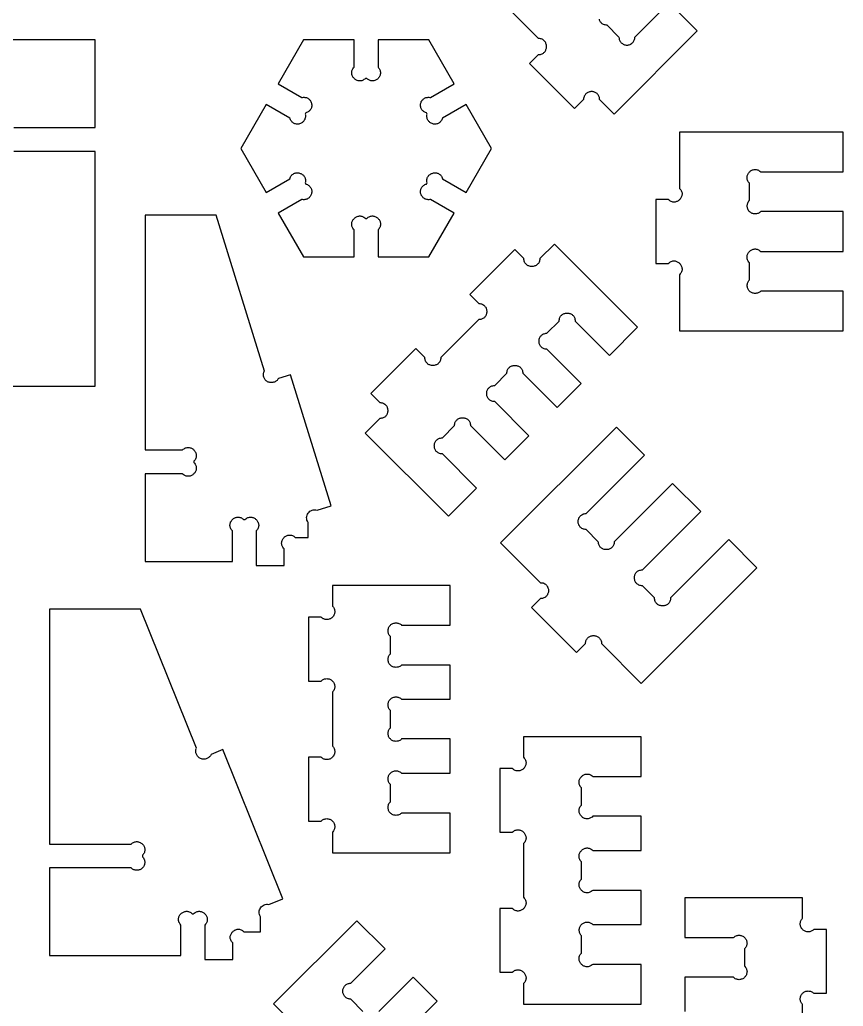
# Model space of a CAD drawing. Extents: x 105 to 1294, y 104 to 1295.
# Drawn here: x 1184.9 to 1288.3, y 524.9 to 648.8 of the extents above; entities that cross this region are included whole.
import ezdxf

# ---------------------------------------------------------------- set-up
doc = ezdxf.new("R2010")
doc.units = 0
doc.layers.add('LAYER_1', color=62, linetype='CONTINUOUS')

msp = doc.modelspace()

# ---------------------------------------------------------------- linework, layer by layer
at = {"layer": 'LAYER_1'}
for points in [[(1257.6, 648.84), (1257.63, 648.75), (1257.66, 648.66), (1257.71, 648.58), (1257.76, 648.5), (1257.82, 648.43), (1257.88, 648.36), (1257.96, 648.3), (1258.04, 648.25), (1258.13, 648.2), (1258.23, 648.17), (1258.33, 648.14), (1258.44, 648.12), (1258.57, 648.12), (1260.1, 646.58), (1260.11, 646.48), (1260.12, 646.38), (1260.14, 646.28), (1260.18, 646.19), (1260.22, 646.1), (1260.27, 646.02), (1260.33, 645.94), (1260.39, 645.87), (1260.46, 645.81), (1260.54, 645.75), (1260.62, 645.7), (1260.71, 645.66), (1260.8, 645.62), (1260.9, 645.6), (1261, 645.58), (1261.1, 645.58), (1261.2, 645.58), (1261.3, 645.6), (1261.4, 645.62), (1261.49, 645.66), (1261.57, 645.7), (1261.66, 645.75), (1261.73, 645.81), (1261.81, 645.87), (1261.87, 645.94), (1261.93, 646.02), (1261.98, 646.1), (1262.02, 646.19), (1262.05, 646.28), (1262.08, 646.38), (1262.09, 646.48), (1262.1, 646.58), (1266.4, 650.88), (1269.94, 647.35), (1259.49, 636.9), (1257.66, 638.73), (1257.66, 638.85), (1257.64, 638.97), (1257.62, 639.07), (1257.58, 639.17), (1257.53, 639.26), (1257.48, 639.34), (1257.42, 639.42), (1257.35, 639.48), (1257.28, 639.54), (1257.2, 639.59), (1257.12, 639.63), (1257.03, 639.67), (1256.94, 639.7), (1256.85, 639.72), (1256.76, 639.73), (1256.67, 639.73), (1256.57, 639.73), (1256.48, 639.72), (1256.39, 639.7), (1256.3, 639.67), (1256.21, 639.63), (1256.13, 639.59), (1256.05, 639.54), (1255.98, 639.48), (1255.91, 639.42), (1255.85, 639.34), (1255.8, 639.26), (1255.75, 639.17), (1255.72, 639.07), (1255.69, 638.97), (1255.67, 638.85), (1255.67, 638.73), (1254.54, 637.61), (1248.89, 643.27), (1250.01, 644.39), (1250.13, 644.39), (1250.24, 644.41), (1250.35, 644.44), (1250.45, 644.47), (1250.54, 644.52), (1250.62, 644.57), (1250.69, 644.63), (1250.76, 644.7), (1250.82, 644.77), (1250.87, 644.85), (1250.91, 644.94), (1250.94, 645.02), (1250.97, 645.11), (1250.99, 645.2), (1251, 645.29), (1251.01, 645.39), (1251, 645.48), (1250.99, 645.58), (1250.97, 645.67), (1250.94, 645.76), (1250.91, 645.84), (1250.87, 645.92), (1250.82, 646), (1250.76, 646.08), (1250.69, 646.14), (1250.62, 646.2), (1250.54, 646.26), (1250.45, 646.3), (1250.35, 646.34), (1250.24, 646.37), (1250.13, 646.38), (1250.01, 646.39), (1245.23, 651.16)], [(1184.12, 635.22), (1194.35, 635.22), (1194.35, 646.22), (1177.86, 646.22)], [(1182.92, 602.73), (1194.35, 602.73), (1194.35, 632.22), (1184.12, 632.22)], [(1283.16, 518.33), (1283.16, 525.08), (1283.09, 525.16), (1283.03, 525.24), (1282.98, 525.32), (1282.94, 525.41), (1282.91, 525.5), (1282.88, 525.6), (1282.87, 525.69), (1282.86, 525.79), (1282.87, 525.89), (1282.88, 525.98), (1282.91, 526.07), (1282.94, 526.17), (1282.98, 526.25), (1283.03, 526.34), (1283.09, 526.42), (1283.16, 526.5), (1283.23, 526.57), (1283.31, 526.62), (1283.4, 526.67), (1283.49, 526.72), (1283.58, 526.75), (1283.67, 526.77), (1283.77, 526.78), (1283.86, 526.79), (1283.96, 526.78), (1284.05, 526.77), (1284.15, 526.75), (1284.24, 526.72), (1284.33, 526.67), (1284.41, 526.62), (1284.49, 526.57), (1284.57, 526.5), (1286.16, 526.5), (1286.16, 534.5), (1284.57, 534.5), (1284.49, 534.43), (1284.41, 534.37), (1284.33, 534.32), (1284.24, 534.28), (1284.15, 534.25), (1284.05, 534.22), (1283.96, 534.21), (1283.86, 534.2), (1283.77, 534.21), (1283.67, 534.22), (1283.58, 534.25), (1283.49, 534.28), (1283.4, 534.32), (1283.31, 534.37), (1283.23, 534.43), (1283.16, 534.5), (1283.09, 534.57), (1283.03, 534.65), (1282.98, 534.74), (1282.94, 534.83), (1282.91, 534.92), (1282.88, 535.01), (1282.87, 535.11), (1282.86, 535.2), (1282.87, 535.3), (1282.88, 535.4), (1282.91, 535.49), (1282.94, 535.58), (1282.98, 535.67), (1283.03, 535.75), (1283.09, 535.84), (1283.16, 535.91), (1283.16, 538.5), (1268.38, 538.5), (1268.38, 533.5), (1274.47, 533.5), (1274.55, 533.56), (1274.63, 533.62), (1274.71, 533.67), (1274.8, 533.72), (1274.89, 533.75), (1274.99, 533.77), (1275.08, 533.78), (1275.18, 533.79), (1275.27, 533.78), (1275.37, 533.77), (1275.46, 533.75), (1275.55, 533.72), (1275.64, 533.67), (1275.73, 533.62), (1275.81, 533.56), (1275.88, 533.5), (1275.95, 533.42), (1276.01, 533.34), (1276.06, 533.25), (1276.1, 533.16), (1276.13, 533.07), (1276.16, 532.98), (1276.17, 532.88), (1276.18, 532.79), (1276.17, 532.69), (1276.16, 532.6), (1276.13, 532.5), (1276.1, 532.41), (1276.06, 532.32), (1276.01, 532.24), (1275.95, 532.16), (1275.88, 532.08), (1275.88, 529.91), (1275.95, 529.84), (1276.01, 529.75), (1276.06, 529.67), (1276.1, 529.58), (1276.13, 529.49), (1276.16, 529.39), (1276.17, 529.3), (1276.18, 529.2), (1276.17, 529.11), (1276.16, 529.01), (1276.13, 528.92), (1276.1, 528.83), (1276.06, 528.74), (1276.01, 528.65), (1275.95, 528.57), (1275.88, 528.5), (1275.81, 528.43), (1275.73, 528.37), (1275.64, 528.32), (1275.55, 528.28), (1275.46, 528.25), (1275.37, 528.22), (1275.27, 528.21), (1275.18, 528.2), (1275.08, 528.21), (1274.99, 528.22), (1274.89, 528.25), (1274.8, 528.28), (1274.71, 528.32), (1274.63, 528.37), (1274.55, 528.43), (1274.47, 528.5), (1268.38, 528.5), (1268.38, 524.2)], [(1227.96, 524.22), (1226.42, 525.76), (1226.32, 525.76), (1226.22, 525.78), (1226.13, 525.8), (1226.03, 525.84), (1225.95, 525.88), (1225.87, 525.93), (1225.79, 525.99), (1225.72, 526.05), (1225.65, 526.12), (1225.6, 526.2), (1225.55, 526.28), (1225.5, 526.37), (1225.47, 526.46), (1225.45, 526.56), (1225.43, 526.65), (1225.43, 526.76), (1225.43, 526.86), (1225.45, 526.96), (1225.47, 527.05), (1225.5, 527.15), (1225.55, 527.23), (1225.6, 527.32), (1225.65, 527.39), (1225.72, 527.46), (1225.79, 527.53), (1225.87, 527.59), (1225.95, 527.64), (1226.03, 527.68), (1226.13, 527.71), (1226.22, 527.74), (1226.32, 527.75), (1226.42, 527.76), (1230.73, 532.06), (1227.2, 535.59), (1216.75, 525.15), (1218.57, 523.32)], [(1232.99, 521.19), (1237.29, 525.49), (1234.27, 528.52), (1229.96, 524.22)]]:
    msp.add_lwpolyline(points, dxfattribs=at)
for points in [[(1220.28, 638.99), (1220.38, 639.01), (1220.48, 639.02), (1220.57, 639.02), (1220.67, 639.01), (1220.77, 639), (1220.86, 638.97), (1220.95, 638.93), (1221.03, 638.89), (1221.12, 638.84), (1221.19, 638.78), (1221.26, 638.71), (1221.33, 638.64), (1221.38, 638.56), (1221.43, 638.47), (1221.47, 638.38), (1221.5, 638.28), (1221.52, 638.18), (1221.53, 638.08), (1221.54, 637.98), (1221.53, 637.89), (1221.51, 637.79), (1221.48, 637.7), (1221.44, 637.61), (1221.4, 637.52), (1221.35, 637.44), (1221.29, 637.37), (1221.22, 637.3), (1221.15, 637.23), (1221.07, 637.18), (1220.98, 637.13), (1220.89, 637.09), (1220.79, 637.06), (1220.71, 636.91), (1220.73, 636.81), (1220.74, 636.71), (1220.74, 636.61), (1220.73, 636.51), (1220.71, 636.42), (1220.68, 636.32), (1220.65, 636.23), (1220.6, 636.15), (1220.55, 636.07), (1220.49, 635.99), (1220.43, 635.92), (1220.35, 635.86), (1220.27, 635.8), (1220.19, 635.76), (1220.1, 635.72), (1220, 635.68), (1219.9, 635.66), (1219.8, 635.65), (1219.7, 635.65), (1219.6, 635.66), (1219.51, 635.68), (1219.42, 635.7), (1219.33, 635.74), (1219.24, 635.78), (1219.16, 635.84), (1219.09, 635.9), (1219.02, 635.96), (1218.95, 636.04), (1218.9, 636.12), (1218.85, 636.2), (1218.81, 636.29), (1218.78, 636.39), (1215.81, 638.1), (1212.62, 632.59), (1215.81, 627.07), (1218.78, 628.79), (1218.81, 628.9), (1218.86, 629.01), (1218.91, 629.1), (1218.97, 629.19), (1219.04, 629.26), (1219.11, 629.33), (1219.19, 629.38), (1219.27, 629.43), (1219.36, 629.47), (1219.44, 629.5), (1219.53, 629.52), (1219.63, 629.53), (1219.72, 629.53), (1219.81, 629.53), (1219.91, 629.51), (1220, 629.49), (1220.09, 629.46), (1220.17, 629.43), (1220.26, 629.39), (1220.34, 629.34), (1220.41, 629.28), (1220.48, 629.22), (1220.54, 629.15), (1220.6, 629.07), (1220.65, 628.99), (1220.69, 628.9), (1220.72, 628.81), (1220.74, 628.71), (1220.75, 628.61), (1220.75, 628.5), (1220.73, 628.39), (1220.71, 628.27), (1220.79, 628.12), (1220.89, 628.09), (1220.98, 628.05), (1221.07, 628), (1221.15, 627.94), (1221.22, 627.88), (1221.29, 627.81), (1221.35, 627.73), (1221.4, 627.65), (1221.44, 627.57), (1221.48, 627.48), (1221.51, 627.39), (1221.53, 627.29), (1221.54, 627.19), (1221.53, 627.09), (1221.52, 626.99), (1221.5, 626.89), (1221.47, 626.8), (1221.43, 626.71), (1221.38, 626.62), (1221.33, 626.54), (1221.26, 626.47), (1221.19, 626.4), (1221.12, 626.34), (1221.03, 626.29), (1220.95, 626.24), (1220.86, 626.21), (1220.77, 626.18), (1220.67, 626.16), (1220.57, 626.15), (1220.48, 626.15), (1220.38, 626.17), (1220.28, 626.19), (1217.31, 624.48), (1220.5, 618.96), (1226.86, 618.96), (1226.86, 622.38), (1226.78, 622.47), (1226.71, 622.57), (1226.66, 622.66), (1226.61, 622.75), (1226.58, 622.85), (1226.56, 622.95), (1226.55, 623.04), (1226.55, 623.14), (1226.56, 623.23), (1226.58, 623.32), (1226.61, 623.41), (1226.65, 623.5), (1226.69, 623.58), (1226.74, 623.66), (1226.8, 623.73), (1226.86, 623.8), (1226.93, 623.86), (1227.01, 623.92), (1227.08, 623.97), (1227.17, 624.01), (1227.25, 624.05), (1227.34, 624.08), (1227.43, 624.1), (1227.52, 624.11), (1227.62, 624.11), (1227.71, 624.1), (1227.81, 624.08), (1227.91, 624.05), (1228, 624), (1228.09, 623.95), (1228.19, 623.88), (1228.27, 623.8), (1228.45, 623.8), (1228.53, 623.88), (1228.63, 623.95), (1228.72, 624), (1228.82, 624.05), (1228.91, 624.08), (1229.01, 624.1), (1229.1, 624.11), (1229.2, 624.11), (1229.29, 624.1), (1229.38, 624.08), (1229.47, 624.05), (1229.56, 624.01), (1229.64, 623.97), (1229.72, 623.92), (1229.79, 623.86), (1229.86, 623.8), (1229.92, 623.73), (1229.98, 623.66), (1230.03, 623.58), (1230.08, 623.5), (1230.11, 623.41), (1230.14, 623.32), (1230.16, 623.23), (1230.17, 623.14), (1230.17, 623.04), (1230.16, 622.95), (1230.14, 622.85), (1230.11, 622.75), (1230.07, 622.66), (1230.01, 622.57), (1229.94, 622.47), (1229.86, 622.38), (1229.86, 618.96), (1236.23, 618.96), (1239.41, 624.48), (1236.45, 626.19), (1236.35, 626.17), (1236.25, 626.15), (1236.15, 626.15), (1236.05, 626.16), (1235.96, 626.18), (1235.86, 626.21), (1235.77, 626.24), (1235.69, 626.29), (1235.61, 626.34), (1235.53, 626.4), (1235.46, 626.47), (1235.4, 626.54), (1235.34, 626.62), (1235.29, 626.71), (1235.26, 626.8), (1235.22, 626.89), (1235.2, 626.99), (1235.19, 627.09), (1235.19, 627.19), (1235.2, 627.29), (1235.22, 627.39), (1235.24, 627.48), (1235.28, 627.57), (1235.32, 627.65), (1235.37, 627.73), (1235.43, 627.81), (1235.5, 627.88), (1235.57, 627.94), (1235.65, 628), (1235.74, 628.05), (1235.83, 628.09), (1235.93, 628.12), (1236.02, 628.27), (1235.99, 628.39), (1235.98, 628.5), (1235.98, 628.61), (1235.99, 628.71), (1236.01, 628.81), (1236.04, 628.9), (1236.08, 628.99), (1236.13, 629.07), (1236.18, 629.15), (1236.24, 629.22), (1236.31, 629.28), (1236.39, 629.34), (1236.47, 629.39), (1236.55, 629.43), (1236.64, 629.46), (1236.72, 629.49), (1236.82, 629.51), (1236.91, 629.53), (1237, 629.53), (1237.1, 629.53), (1237.19, 629.52), (1237.28, 629.5), (1237.37, 629.47), (1237.45, 629.43), (1237.54, 629.38), (1237.61, 629.33), (1237.69, 629.26), (1237.75, 629.19), (1237.82, 629.1), (1237.87, 629.01), (1237.92, 628.9), (1237.95, 628.79), (1240.92, 627.07), (1244.1, 632.59), (1240.92, 638.1), (1237.95, 636.39), (1237.92, 636.29), (1237.88, 636.2), (1237.83, 636.12), (1237.77, 636.04), (1237.71, 635.96), (1237.64, 635.9), (1237.56, 635.84), (1237.48, 635.78), (1237.4, 635.74), (1237.31, 635.7), (1237.22, 635.68), (1237.12, 635.66), (1237.02, 635.65), (1236.92, 635.65), (1236.83, 635.66), (1236.73, 635.68), (1236.63, 635.72), (1236.54, 635.76), (1236.45, 635.8), (1236.37, 635.86), (1236.3, 635.92), (1236.23, 635.99), (1236.17, 636.07), (1236.12, 636.15), (1236.07, 636.23), (1236.04, 636.32), (1236.01, 636.42), (1235.99, 636.51), (1235.99, 636.61), (1235.99, 636.71), (1236, 636.81), (1236.02, 636.91), (1235.93, 637.06), (1235.83, 637.09), (1235.74, 637.13), (1235.65, 637.18), (1235.57, 637.23), (1235.5, 637.3), (1235.43, 637.37), (1235.37, 637.44), (1235.32, 637.52), (1235.28, 637.61), (1235.24, 637.7), (1235.22, 637.79), (1235.2, 637.89), (1235.19, 637.98), (1235.19, 638.08), (1235.2, 638.18), (1235.22, 638.28), (1235.26, 638.38), (1235.29, 638.47), (1235.34, 638.56), (1235.4, 638.64), (1235.46, 638.71), (1235.53, 638.78), (1235.61, 638.84), (1235.69, 638.89), (1235.77, 638.93), (1235.86, 638.97), (1235.96, 639), (1236.05, 639.01), (1236.15, 639.02), (1236.25, 639.02), (1236.35, 639.01), (1236.45, 638.99), (1239.41, 640.7), (1236.23, 646.22), (1229.86, 646.22), (1229.86, 642.79), (1229.93, 642.72), (1229.99, 642.63), (1230.04, 642.55), (1230.08, 642.46), (1230.11, 642.37), (1230.14, 642.28), (1230.15, 642.18), (1230.16, 642.08), (1230.15, 641.99), (1230.14, 641.89), (1230.11, 641.8), (1230.08, 641.71), (1230.04, 641.62), (1229.99, 641.53), (1229.93, 641.45), (1229.86, 641.38), (1229.78, 641.31), (1229.7, 641.25), (1229.62, 641.2), (1229.53, 641.16), (1229.44, 641.13), (1229.34, 641.1), (1229.25, 641.09), (1229.15, 641.08), (1229.06, 641.09), (1228.96, 641.1), (1228.87, 641.13), (1228.78, 641.16), (1228.69, 641.2), (1228.6, 641.25), (1228.52, 641.31), (1228.45, 641.38), (1228.27, 641.38), (1228.19, 641.3), (1228.09, 641.23), (1228, 641.17), (1227.91, 641.13), (1227.81, 641.1), (1227.71, 641.08), (1227.62, 641.07), (1227.52, 641.07), (1227.43, 641.08), (1227.34, 641.1), (1227.25, 641.13), (1227.17, 641.16), (1227.08, 641.21), (1227.01, 641.26), (1226.93, 641.31), (1226.86, 641.38), (1226.8, 641.45), (1226.74, 641.52), (1226.69, 641.6), (1226.65, 641.68), (1226.61, 641.77), (1226.58, 641.86), (1226.56, 641.95), (1226.55, 642.04), (1226.55, 642.13), (1226.56, 642.23), (1226.58, 642.33), (1226.61, 642.42), (1226.66, 642.52), (1226.71, 642.61), (1226.78, 642.7), (1226.86, 642.79), (1226.86, 646.22), (1220.5, 646.22), (1217.31, 640.7)], [(1266.3, 618.16), (1266.39, 618.24), (1266.48, 618.31), (1266.58, 618.36), (1266.67, 618.4), (1266.77, 618.44), (1266.86, 618.46), (1266.96, 618.47), (1267.05, 618.47), (1267.15, 618.46), (1267.24, 618.44), (1267.33, 618.41), (1267.41, 618.37), (1267.49, 618.33), (1267.57, 618.28), (1267.65, 618.22), (1267.72, 618.16), (1267.78, 618.09), (1267.84, 618.01), (1267.89, 617.93), (1267.93, 617.85), (1267.97, 617.77), (1267.99, 617.68), (1268.01, 617.59), (1268.02, 617.49), (1268.03, 617.4), (1268.02, 617.3), (1268, 617.21), (1267.96, 617.11), (1267.92, 617.02), (1267.87, 616.92), (1267.8, 616.83), (1267.72, 616.74), (1267.72, 609.67), (1288.26, 609.67), (1288.26, 614.67), (1277.9, 614.67), (1277.83, 614.6), (1277.75, 614.54), (1277.66, 614.49), (1277.57, 614.45), (1277.48, 614.42), (1277.39, 614.4), (1277.29, 614.38), (1277.2, 614.38), (1277.1, 614.38), (1277.01, 614.4), (1276.91, 614.42), (1276.82, 614.45), (1276.73, 614.49), (1276.65, 614.54), (1276.57, 614.6), (1276.49, 614.67), (1276.42, 614.75), (1276.36, 614.83), (1276.31, 614.91), (1276.27, 615), (1276.24, 615.09), (1276.22, 615.19), (1276.2, 615.28), (1276.2, 615.38), (1276.2, 615.47), (1276.22, 615.57), (1276.24, 615.66), (1276.27, 615.75), (1276.31, 615.84), (1276.36, 615.93), (1276.42, 616.01), (1276.49, 616.09), (1276.49, 618.24), (1276.41, 618.33), (1276.34, 618.42), (1276.28, 618.52), (1276.24, 618.61), (1276.21, 618.71), (1276.19, 618.8), (1276.18, 618.9), (1276.18, 618.99), (1276.19, 619.09), (1276.21, 619.18), (1276.24, 619.27), (1276.27, 619.35), (1276.32, 619.43), (1276.37, 619.51), (1276.43, 619.59), (1276.49, 619.66), (1276.56, 619.72), (1276.63, 619.78), (1276.71, 619.83), (1276.79, 619.87), (1276.88, 619.91), (1276.97, 619.94), (1277.06, 619.95), (1277.15, 619.97), (1277.25, 619.97), (1277.34, 619.96), (1277.44, 619.94), (1277.53, 619.9), (1277.63, 619.86), (1277.72, 619.81), (1277.81, 619.74), (1277.9, 619.66), (1288.26, 619.66), (1288.26, 624.66), (1277.9, 624.66), (1277.83, 624.59), (1277.75, 624.53), (1277.66, 624.48), (1277.57, 624.44), (1277.48, 624.41), (1277.39, 624.38), (1277.29, 624.37), (1277.2, 624.37), (1277.1, 624.37), (1277.01, 624.38), (1276.91, 624.41), (1276.82, 624.44), (1276.73, 624.48), (1276.65, 624.53), (1276.57, 624.59), (1276.49, 624.66), (1276.42, 624.73), (1276.36, 624.81), (1276.31, 624.9), (1276.27, 624.99), (1276.24, 625.08), (1276.22, 625.17), (1276.2, 625.27), (1276.2, 625.36), (1276.2, 625.46), (1276.22, 625.56), (1276.24, 625.65), (1276.27, 625.74), (1276.31, 625.83), (1276.36, 625.92), (1276.42, 626), (1276.49, 626.07), (1276.49, 628.23), (1276.41, 628.32), (1276.34, 628.41), (1276.28, 628.5), (1276.24, 628.6), (1276.21, 628.69), (1276.19, 628.79), (1276.18, 628.89), (1276.18, 628.98), (1276.19, 629.07), (1276.21, 629.16), (1276.24, 629.25), (1276.27, 629.34), (1276.32, 629.42), (1276.37, 629.5), (1276.43, 629.57), (1276.49, 629.64), (1276.56, 629.71), (1276.63, 629.76), (1276.71, 629.81), (1276.79, 629.86), (1276.88, 629.89), (1276.97, 629.92), (1277.06, 629.94), (1277.15, 629.95), (1277.25, 629.95), (1277.34, 629.94), (1277.44, 629.92), (1277.53, 629.89), (1277.63, 629.85), (1277.72, 629.79), (1277.81, 629.72), (1277.9, 629.64), (1288.26, 629.64), (1288.26, 634.64), (1267.72, 634.64), (1267.72, 627.57), (1267.8, 627.48), (1267.87, 627.39), (1267.92, 627.3), (1267.96, 627.2), (1268, 627.11), (1268.02, 627.01), (1268.03, 626.91), (1268.02, 626.82), (1268.01, 626.73), (1267.99, 626.64), (1267.97, 626.55), (1267.93, 626.46), (1267.89, 626.38), (1267.84, 626.3), (1267.78, 626.23), (1267.72, 626.16), (1267.65, 626.09), (1267.57, 626.04), (1267.49, 625.99), (1267.41, 625.94), (1267.33, 625.91), (1267.24, 625.88), (1267.15, 625.86), (1267.05, 625.85), (1266.96, 625.85), (1266.86, 625.86), (1266.77, 625.88), (1266.67, 625.91), (1266.58, 625.95), (1266.48, 626.01), (1266.39, 626.08), (1266.3, 626.16), (1264.72, 626.16), (1264.72, 618.16)], [(1211.57, 584.57), (1211.49, 584.66), (1211.42, 584.75), (1211.36, 584.84), (1211.32, 584.94), (1211.29, 585.03), (1211.27, 585.13), (1211.26, 585.22), (1211.26, 585.32), (1211.27, 585.41), (1211.29, 585.5), (1211.32, 585.59), (1211.35, 585.68), (1211.4, 585.76), (1211.45, 585.84), (1211.5, 585.91), (1211.57, 585.98), (1211.64, 586.05), (1211.71, 586.1), (1211.79, 586.15), (1211.87, 586.2), (1211.96, 586.23), (1212.04, 586.26), (1212.14, 586.28), (1212.23, 586.29), (1212.32, 586.29), (1212.42, 586.28), (1212.51, 586.26), (1212.61, 586.23), (1212.7, 586.19), (1212.8, 586.13), (1212.89, 586.06), (1212.98, 585.98), (1213.15, 585.98), (1213.24, 586.06), (1213.33, 586.13), (1213.42, 586.19), (1213.52, 586.23), (1213.61, 586.26), (1213.71, 586.28), (1213.81, 586.29), (1213.9, 586.29), (1213.99, 586.28), (1214.08, 586.26), (1214.17, 586.23), (1214.26, 586.2), (1214.34, 586.15), (1214.42, 586.1), (1214.49, 586.05), (1214.56, 585.98), (1214.63, 585.91), (1214.68, 585.84), (1214.73, 585.76), (1214.78, 585.68), (1214.81, 585.59), (1214.84, 585.5), (1214.86, 585.41), (1214.87, 585.32), (1214.87, 585.22), (1214.86, 585.13), (1214.84, 585.03), (1214.81, 584.94), (1214.77, 584.84), (1214.71, 584.75), (1214.64, 584.66), (1214.56, 584.57), (1214.56, 580.23), (1218.06, 580.23), (1218.06, 582.32), (1217.98, 582.41), (1217.91, 582.5), (1217.86, 582.59), (1217.81, 582.69), (1217.78, 582.78), (1217.76, 582.88), (1217.75, 582.97), (1217.75, 583.07), (1217.76, 583.16), (1217.78, 583.25), (1217.81, 583.34), (1217.85, 583.43), (1217.89, 583.51), (1217.94, 583.59), (1218, 583.66), (1218.06, 583.73), (1218.13, 583.8), (1218.2, 583.85), (1218.28, 583.9), (1218.37, 583.95), (1218.45, 583.98), (1218.54, 584.01), (1218.63, 584.03), (1218.72, 584.04), (1218.82, 584.04), (1218.91, 584.03), (1219.01, 584.01), (1219.1, 583.98), (1219.2, 583.94), (1219.29, 583.88), (1219.38, 583.81), (1219.47, 583.73), (1221.09, 583.73), (1221.09, 585.62), (1221, 585.77), (1220.93, 585.92), (1220.9, 586.08), (1220.89, 586.24), (1220.91, 586.39), (1220.95, 586.54), (1221.01, 586.68), (1221.09, 586.81), (1221.19, 586.92), (1221.3, 587.02), (1221.43, 587.1), (1221.57, 587.16), (1221.72, 587.2), (1221.88, 587.22), (1222.05, 587.2), (1222.22, 587.16), (1223.95, 587.69), (1218.86, 604.18), (1217.35, 603.71), (1217.29, 603.62), (1217.23, 603.54), (1217.17, 603.47), (1217.09, 603.4), (1217.02, 603.35), (1216.93, 603.3), (1216.85, 603.25), (1216.75, 603.22), (1216.66, 603.2), (1216.57, 603.18), (1216.47, 603.18), (1216.37, 603.18), (1216.27, 603.19), (1216.18, 603.22), (1216.08, 603.25), (1215.99, 603.29), (1215.9, 603.35), (1215.82, 603.41), (1215.75, 603.47), (1215.68, 603.54), (1215.63, 603.62), (1215.58, 603.71), (1215.54, 603.79), (1215.5, 603.88), (1215.48, 603.98), (1215.47, 604.07), (1215.46, 604.17), (1215.46, 604.26), (1215.48, 604.36), (1215.5, 604.46), (1215.53, 604.55), (1215.58, 604.64), (1209.53, 624.22), (1200.62, 624.22), (1200.62, 594.73), (1205.32, 594.73), (1205.4, 594.81), (1205.5, 594.88), (1205.59, 594.94), (1205.69, 594.98), (1205.78, 595.01), (1205.88, 595.03), (1205.97, 595.04), (1206.07, 595.04), (1206.16, 595.03), (1206.25, 595.01), (1206.34, 594.98), (1206.42, 594.95), (1206.51, 594.9), (1206.59, 594.85), (1206.66, 594.79), (1206.73, 594.73), (1206.79, 594.66), (1206.85, 594.59), (1206.9, 594.51), (1206.94, 594.43), (1206.98, 594.34), (1207.01, 594.25), (1207.03, 594.16), (1207.04, 594.07), (1207.04, 593.97), (1207.03, 593.88), (1207.01, 593.78), (1206.98, 593.69), (1206.93, 593.59), (1206.88, 593.5), (1206.81, 593.41), (1206.73, 593.32), (1206.73, 593.15), (1206.81, 593.06), (1206.88, 592.96), (1206.93, 592.87), (1206.98, 592.78), (1207.01, 592.68), (1207.03, 592.58), (1207.04, 592.49), (1207.04, 592.39), (1207.03, 592.3), (1207.01, 592.21), (1206.98, 592.12), (1206.94, 592.04), (1206.9, 591.95), (1206.85, 591.87), (1206.79, 591.8), (1206.73, 591.73), (1206.66, 591.67), (1206.59, 591.61), (1206.51, 591.56), (1206.42, 591.52), (1206.34, 591.48), (1206.25, 591.45), (1206.16, 591.43), (1206.07, 591.42), (1205.97, 591.42), (1205.88, 591.43), (1205.78, 591.45), (1205.69, 591.48), (1205.59, 591.53), (1205.5, 591.58), (1205.4, 591.65), (1205.32, 591.73), (1200.62, 591.73), (1200.62, 580.73), (1211.57, 580.73)], [(1252, 620.59), (1250.16, 618.77), (1250.16, 618.65), (1250.14, 618.53), (1250.11, 618.43), (1250.08, 618.33), (1250.03, 618.24), (1249.98, 618.16), (1249.92, 618.08), (1249.85, 618.02), (1249.78, 617.96), (1249.7, 617.91), (1249.62, 617.86), (1249.53, 617.83), (1249.44, 617.8), (1249.35, 617.78), (1249.26, 617.77), (1249.16, 617.77), (1249.07, 617.77), (1248.98, 617.78), (1248.89, 617.8), (1248.8, 617.83), (1248.71, 617.86), (1248.63, 617.91), (1248.55, 617.96), (1248.48, 618.02), (1248.41, 618.08), (1248.35, 618.16), (1248.3, 618.24), (1248.25, 618.33), (1248.22, 618.43), (1248.19, 618.53), (1248.17, 618.65), (1248.17, 618.77), (1247.05, 619.89), (1241.39, 614.23), (1242.51, 613.11), (1242.63, 613.1), (1242.74, 613.09), (1242.85, 613.06), (1242.94, 613.02), (1243.03, 612.98), (1243.12, 612.92), (1243.19, 612.86), (1243.26, 612.8), (1243.31, 612.72), (1243.37, 612.65), (1243.41, 612.56), (1243.44, 612.48), (1243.47, 612.39), (1243.49, 612.3), (1243.5, 612.2), (1243.51, 612.11), (1243.5, 612.02), (1243.49, 611.92), (1243.47, 611.83), (1243.44, 611.74), (1243.41, 611.66), (1243.37, 611.57), (1243.31, 611.49), (1243.26, 611.42), (1243.19, 611.35), (1243.12, 611.29), (1243.03, 611.24), (1242.94, 611.2), (1242.85, 611.16), (1242.74, 611.13), (1242.63, 611.11), (1242.51, 611.11), (1237.73, 606.33), (1237.73, 606.21), (1237.71, 606.1), (1237.68, 605.99), (1237.65, 605.9), (1237.6, 605.81), (1237.55, 605.72), (1237.49, 605.65), (1237.42, 605.58), (1237.35, 605.52), (1237.27, 605.47), (1237.19, 605.43), (1237.1, 605.4), (1237.01, 605.37), (1236.92, 605.35), (1236.83, 605.34), (1236.73, 605.33), (1236.64, 605.34), (1236.55, 605.35), (1236.46, 605.37), (1236.37, 605.4), (1236.28, 605.43), (1236.2, 605.47), (1236.12, 605.52), (1236.05, 605.58), (1235.98, 605.65), (1235.92, 605.72), (1235.87, 605.81), (1235.82, 605.9), (1235.79, 605.99), (1235.76, 606.1), (1235.74, 606.21), (1235.74, 606.33), (1234.61, 607.45), (1228.96, 601.8), (1230.08, 600.68), (1230.2, 600.67), (1230.31, 600.65), (1230.42, 600.63), (1230.51, 600.59), (1230.6, 600.55), (1230.69, 600.49), (1230.76, 600.43), (1230.83, 600.36), (1230.88, 600.29), (1230.94, 600.21), (1230.98, 600.13), (1231.01, 600.04), (1231.04, 599.95), (1231.06, 599.86), (1231.07, 599.77), (1231.08, 599.68), (1231.07, 599.58), (1231.06, 599.49), (1231.04, 599.4), (1231.01, 599.31), (1230.98, 599.22), (1230.94, 599.14), (1230.88, 599.06), (1230.83, 598.99), (1230.76, 598.92), (1230.69, 598.86), (1230.6, 598.81), (1230.51, 598.76), (1230.42, 598.73), (1230.31, 598.7), (1230.2, 598.68), (1230.08, 598.68), (1228.25, 596.85), (1238.69, 586.4), (1242.23, 589.94), (1237.93, 594.24), (1237.81, 594.25), (1237.69, 594.26), (1237.59, 594.29), (1237.49, 594.33), (1237.4, 594.37), (1237.32, 594.43), (1237.24, 594.49), (1237.17, 594.55), (1237.12, 594.63), (1237.06, 594.7), (1237.02, 594.79), (1236.99, 594.87), (1236.96, 594.96), (1236.94, 595.05), (1236.93, 595.15), (1236.92, 595.24), (1236.93, 595.33), (1236.94, 595.43), (1236.96, 595.52), (1236.99, 595.61), (1237.02, 595.69), (1237.06, 595.78), (1237.12, 595.86), (1237.17, 595.93), (1237.24, 596), (1237.32, 596.06), (1237.4, 596.11), (1237.49, 596.15), (1237.59, 596.19), (1237.69, 596.22), (1237.81, 596.23), (1237.93, 596.24), (1239.46, 597.78), (1239.47, 597.9), (1239.48, 598.01), (1239.51, 598.12), (1239.55, 598.21), (1239.59, 598.3), (1239.65, 598.39), (1239.71, 598.46), (1239.77, 598.53), (1239.85, 598.59), (1239.93, 598.64), (1240.01, 598.68), (1240.09, 598.71), (1240.18, 598.74), (1240.27, 598.76), (1240.37, 598.77), (1240.46, 598.78), (1240.55, 598.77), (1240.65, 598.76), (1240.74, 598.74), (1240.83, 598.71), (1240.91, 598.68), (1241, 598.64), (1241.07, 598.59), (1241.15, 598.53), (1241.21, 598.46), (1241.28, 598.39), (1241.33, 598.3), (1241.37, 598.21), (1241.41, 598.12), (1241.44, 598.01), (1241.45, 597.9), (1241.46, 597.78), (1245.76, 593.47), (1248.8, 596.51), (1244.5, 600.81), (1244.38, 600.82), (1244.26, 600.83), (1244.16, 600.86), (1244.06, 600.9), (1243.97, 600.94), (1243.89, 601), (1243.81, 601.06), (1243.75, 601.12), (1243.69, 601.2), (1243.64, 601.28), (1243.59, 601.36), (1243.56, 601.44), (1243.53, 601.53), (1243.51, 601.62), (1243.5, 601.72), (1243.5, 601.81), (1243.5, 601.9), (1243.51, 602), (1243.53, 602.09), (1243.56, 602.18), (1243.59, 602.26), (1243.64, 602.35), (1243.69, 602.43), (1243.75, 602.5), (1243.81, 602.57), (1243.89, 602.63), (1243.97, 602.68), (1244.06, 602.73), (1244.16, 602.76), (1244.26, 602.79), (1244.38, 602.81), (1244.5, 602.81), (1246.03, 604.35), (1246.04, 604.47), (1246.05, 604.58), (1246.08, 604.69), (1246.12, 604.78), (1246.16, 604.87), (1246.21, 604.96), (1246.28, 605.03), (1246.34, 605.1), (1246.42, 605.16), (1246.49, 605.21), (1246.58, 605.25), (1246.66, 605.28), (1246.75, 605.31), (1246.84, 605.33), (1246.94, 605.34), (1247.03, 605.35), (1247.12, 605.34), (1247.22, 605.33), (1247.31, 605.31), (1247.4, 605.28), (1247.48, 605.25), (1247.56, 605.21), (1247.64, 605.16), (1247.72, 605.1), (1247.78, 605.03), (1247.84, 604.96), (1247.9, 604.87), (1247.94, 604.78), (1247.98, 604.69), (1248.01, 604.58), (1248.02, 604.47), (1248.03, 604.35), (1252.33, 600.04), (1255.37, 603.08), (1251.06, 607.38), (1250.94, 607.39), (1250.83, 607.4), (1250.72, 607.43), (1250.63, 607.47), (1250.54, 607.51), (1250.46, 607.57), (1250.38, 607.63), (1250.32, 607.69), (1250.26, 607.77), (1250.21, 607.85), (1250.16, 607.93), (1250.13, 608.01), (1250.1, 608.1), (1250.08, 608.19), (1250.07, 608.29), (1250.07, 608.38), (1250.07, 608.48), (1250.08, 608.57), (1250.1, 608.66), (1250.13, 608.75), (1250.16, 608.84), (1250.21, 608.92), (1250.26, 609), (1250.32, 609.07), (1250.38, 609.14), (1250.46, 609.2), (1250.54, 609.25), (1250.63, 609.3), (1250.72, 609.33), (1250.83, 609.36), (1250.94, 609.38), (1251.06, 609.38), (1252.6, 610.92), (1252.6, 611.04), (1252.62, 611.15), (1252.65, 611.26), (1252.68, 611.35), (1252.73, 611.44), (1252.78, 611.53), (1252.84, 611.6), (1252.91, 611.67), (1252.99, 611.73), (1253.06, 611.78), (1253.15, 611.82), (1253.23, 611.85), (1253.32, 611.88), (1253.41, 611.9), (1253.51, 611.91), (1253.6, 611.92), (1253.69, 611.91), (1253.79, 611.9), (1253.88, 611.88), (1253.97, 611.85), (1254.06, 611.82), (1254.14, 611.78), (1254.22, 611.73), (1254.29, 611.67), (1254.36, 611.6), (1254.42, 611.53), (1254.47, 611.44), (1254.52, 611.35), (1254.55, 611.26), (1254.58, 611.15), (1254.6, 611.04), (1254.6, 610.92), (1258.91, 606.61), (1262.44, 610.15)], [(1255.9, 570.41), (1255.91, 570.53), (1255.93, 570.64), (1255.95, 570.75), (1255.99, 570.85), (1256.03, 570.94), (1256.09, 571.02), (1256.15, 571.09), (1256.22, 571.16), (1256.29, 571.22), (1256.37, 571.27), (1256.45, 571.31), (1256.54, 571.35), (1256.63, 571.37), (1256.72, 571.39), (1256.81, 571.41), (1256.91, 571.41), (1257, 571.41), (1257.09, 571.39), (1257.18, 571.37), (1257.27, 571.35), (1257.36, 571.31), (1257.44, 571.27), (1257.52, 571.22), (1257.59, 571.16), (1257.66, 571.09), (1257.72, 571.02), (1257.78, 570.94), (1257.82, 570.85), (1257.86, 570.75), (1257.89, 570.64), (1257.9, 570.53), (1257.91, 570.41), (1262.91, 565.41), (1277.43, 579.94), (1273.9, 583.47), (1266.58, 576.15), (1266.57, 576.03), (1266.56, 575.91), (1266.53, 575.81), (1266.49, 575.71), (1266.45, 575.62), (1266.39, 575.54), (1266.33, 575.46), (1266.27, 575.4), (1266.19, 575.34), (1266.11, 575.29), (1266.03, 575.24), (1265.94, 575.21), (1265.85, 575.18), (1265.76, 575.16), (1265.67, 575.15), (1265.58, 575.15), (1265.48, 575.15), (1265.39, 575.16), (1265.3, 575.18), (1265.21, 575.21), (1265.12, 575.24), (1265.04, 575.29), (1264.96, 575.34), (1264.89, 575.4), (1264.82, 575.46), (1264.76, 575.54), (1264.71, 575.62), (1264.66, 575.71), (1264.62, 575.81), (1264.6, 575.91), (1264.58, 576.03), (1264.57, 576.15), (1263.05, 577.67), (1262.93, 577.68), (1262.81, 577.7), (1262.71, 577.72), (1262.61, 577.76), (1262.52, 577.81), (1262.44, 577.86), (1262.36, 577.92), (1262.3, 577.99), (1262.24, 578.06), (1262.19, 578.14), (1262.15, 578.22), (1262.11, 578.31), (1262.08, 578.4), (1262.06, 578.49), (1262.05, 578.58), (1262.05, 578.67), (1262.05, 578.77), (1262.06, 578.86), (1262.08, 578.95), (1262.11, 579.04), (1262.15, 579.13), (1262.19, 579.21), (1262.24, 579.29), (1262.3, 579.36), (1262.36, 579.43), (1262.44, 579.49), (1262.52, 579.54), (1262.61, 579.59), (1262.71, 579.62), (1262.81, 579.65), (1262.93, 579.67), (1263.05, 579.67), (1270.37, 587), (1266.84, 590.53), (1259.52, 583.21), (1259.51, 583.09), (1259.49, 582.97), (1259.47, 582.87), (1259.43, 582.77), (1259.38, 582.68), (1259.33, 582.6), (1259.27, 582.53), (1259.2, 582.46), (1259.13, 582.4), (1259.05, 582.35), (1258.97, 582.31), (1258.88, 582.27), (1258.79, 582.24), (1258.7, 582.22), (1258.61, 582.21), (1258.51, 582.21), (1258.42, 582.21), (1258.33, 582.22), (1258.23, 582.24), (1258.14, 582.27), (1258.06, 582.31), (1257.98, 582.35), (1257.9, 582.4), (1257.82, 582.46), (1257.76, 582.53), (1257.7, 582.6), (1257.64, 582.68), (1257.6, 582.77), (1257.56, 582.87), (1257.53, 582.97), (1257.52, 583.09), (1257.51, 583.21), (1255.98, 584.74), (1255.86, 584.74), (1255.75, 584.76), (1255.64, 584.79), (1255.55, 584.82), (1255.46, 584.87), (1255.38, 584.92), (1255.3, 584.98), (1255.24, 585.05), (1255.18, 585.12), (1255.13, 585.2), (1255.08, 585.28), (1255.05, 585.37), (1255.02, 585.46), (1255, 585.55), (1254.99, 585.64), (1254.99, 585.74), (1254.99, 585.83), (1255, 585.92), (1255.02, 586.01), (1255.05, 586.1), (1255.08, 586.19), (1255.13, 586.27), (1255.18, 586.35), (1255.24, 586.42), (1255.3, 586.49), (1255.38, 586.55), (1255.46, 586.6), (1255.55, 586.65), (1255.64, 586.69), (1255.75, 586.71), (1255.86, 586.73), (1255.98, 586.74), (1263.31, 594.06), (1259.78, 597.59), (1245.25, 583.07), (1250.25, 578.06), (1250.37, 578.06), (1250.49, 578.04), (1250.59, 578.02), (1250.69, 577.98), (1250.78, 577.93), (1250.86, 577.88), (1250.93, 577.82), (1251, 577.75), (1251.06, 577.68), (1251.11, 577.6), (1251.15, 577.52), (1251.19, 577.43), (1251.22, 577.34), (1251.24, 577.25), (1251.25, 577.16), (1251.25, 577.06), (1251.25, 576.97), (1251.24, 576.88), (1251.22, 576.79), (1251.19, 576.7), (1251.15, 576.61), (1251.11, 576.53), (1251.06, 576.45), (1251, 576.38), (1250.93, 576.31), (1250.86, 576.25), (1250.78, 576.2), (1250.69, 576.15), (1250.59, 576.11), (1250.49, 576.09), (1250.37, 576.07), (1250.25, 576.06), (1249.12, 574.94), (1254.78, 569.29)], [(1232.81, 549.13), (1232.74, 549.07), (1232.66, 549.01), (1232.57, 548.96), (1232.48, 548.91), (1232.39, 548.88), (1232.3, 548.86), (1232.2, 548.85), (1232.11, 548.84), (1232.01, 548.85), (1231.92, 548.86), (1231.82, 548.88), (1231.73, 548.91), (1231.64, 548.96), (1231.56, 549.01), (1231.48, 549.07), (1231.4, 549.13), (1231.33, 549.21), (1231.27, 549.29), (1231.22, 549.38), (1231.18, 549.47), (1231.15, 549.56), (1231.13, 549.65), (1231.11, 549.75), (1231.11, 549.84), (1231.11, 549.94), (1231.13, 550.03), (1231.15, 550.13), (1231.18, 550.22), (1231.22, 550.31), (1231.27, 550.39), (1231.33, 550.47), (1231.4, 550.55), (1231.4, 552.72), (1231.33, 552.79), (1231.27, 552.88), (1231.22, 552.96), (1231.18, 553.05), (1231.15, 553.14), (1231.13, 553.23), (1231.11, 553.33), (1231.11, 553.43), (1231.11, 553.52), (1231.13, 553.62), (1231.15, 553.71), (1231.18, 553.8), (1231.22, 553.89), (1231.27, 553.98), (1231.33, 554.06), (1231.4, 554.13), (1231.48, 554.2), (1231.56, 554.26), (1231.64, 554.31), (1231.73, 554.35), (1231.82, 554.38), (1231.92, 554.41), (1232.01, 554.42), (1232.11, 554.43), (1232.2, 554.42), (1232.3, 554.41), (1232.39, 554.38), (1232.48, 554.35), (1232.57, 554.31), (1232.66, 554.26), (1232.74, 554.2), (1232.81, 554.13), (1238.9, 554.13), (1238.9, 558.43), (1232.81, 558.43), (1232.74, 558.36), (1232.66, 558.3), (1232.57, 558.25), (1232.48, 558.21), (1232.39, 558.17), (1232.3, 558.15), (1232.2, 558.14), (1232.11, 558.13), (1232.01, 558.14), (1231.92, 558.15), (1231.82, 558.17), (1231.73, 558.21), (1231.64, 558.25), (1231.56, 558.3), (1231.48, 558.36), (1231.4, 558.43), (1231.33, 558.5), (1231.27, 558.58), (1231.22, 558.67), (1231.18, 558.76), (1231.15, 558.85), (1231.13, 558.94), (1231.11, 559.04), (1231.11, 559.13), (1231.11, 559.23), (1231.13, 559.32), (1231.15, 559.42), (1231.18, 559.51), (1231.22, 559.6), (1231.27, 559.68), (1231.33, 559.76), (1231.4, 559.84), (1231.4, 562.01), (1231.33, 562.09), (1231.27, 562.17), (1231.22, 562.25), (1231.18, 562.34), (1231.15, 562.43), (1231.13, 562.53), (1231.11, 562.62), (1231.11, 562.72), (1231.11, 562.81), (1231.13, 562.91), (1231.15, 563), (1231.18, 563.09), (1231.22, 563.18), (1231.27, 563.27), (1231.33, 563.35), (1231.4, 563.43), (1231.48, 563.49), (1231.56, 563.55), (1231.64, 563.6), (1231.73, 563.64), (1231.82, 563.68), (1231.92, 563.7), (1232.01, 563.71), (1232.11, 563.72), (1232.2, 563.71), (1232.3, 563.7), (1232.39, 563.68), (1232.48, 563.64), (1232.57, 563.6), (1232.66, 563.55), (1232.74, 563.49), (1232.81, 563.43), (1238.9, 563.43), (1238.9, 567.72), (1232.81, 567.72), (1232.74, 567.65), (1232.66, 567.59), (1232.57, 567.54), (1232.48, 567.5), (1232.39, 567.46), (1232.3, 567.44), (1232.2, 567.43), (1232.11, 567.42), (1232.01, 567.43), (1231.92, 567.44), (1231.82, 567.46), (1231.73, 567.5), (1231.64, 567.54), (1231.56, 567.59), (1231.48, 567.65), (1231.4, 567.72), (1231.33, 567.79), (1231.27, 567.87), (1231.22, 567.96), (1231.18, 568.05), (1231.15, 568.14), (1231.13, 568.23), (1231.11, 568.33), (1231.11, 568.42), (1231.11, 568.52), (1231.13, 568.61), (1231.15, 568.71), (1231.18, 568.8), (1231.22, 568.89), (1231.27, 568.97), (1231.33, 569.05), (1231.4, 569.13), (1231.4, 571.3), (1231.33, 571.38), (1231.27, 571.46), (1231.22, 571.55), (1231.18, 571.63), (1231.15, 571.73), (1231.13, 571.82), (1231.11, 571.91), (1231.11, 572.01), (1231.11, 572.11), (1231.13, 572.2), (1231.15, 572.29), (1231.18, 572.39), (1231.22, 572.48), (1231.27, 572.56), (1231.33, 572.64), (1231.4, 572.72), (1231.48, 572.79), (1231.56, 572.85), (1231.64, 572.9), (1231.73, 572.94), (1231.82, 572.97), (1231.92, 572.99), (1232.01, 573.01), (1232.11, 573.01), (1232.2, 573.01), (1232.3, 572.99), (1232.39, 572.97), (1232.48, 572.94), (1232.57, 572.9), (1232.66, 572.85), (1232.74, 572.79), (1232.81, 572.72), (1238.9, 572.72), (1238.9, 577.72), (1224.13, 577.72), (1224.13, 575.13), (1224.19, 575.05), (1224.25, 574.97), (1224.3, 574.89), (1224.35, 574.8), (1224.38, 574.71), (1224.4, 574.61), (1224.41, 574.52), (1224.42, 574.42), (1224.41, 574.33), (1224.4, 574.23), (1224.38, 574.14), (1224.35, 574.05), (1224.3, 573.96), (1224.25, 573.87), (1224.19, 573.79), (1224.13, 573.72), (1224.05, 573.65), (1223.97, 573.59), (1223.88, 573.54), (1223.8, 573.5), (1223.7, 573.46), (1223.61, 573.44), (1223.52, 573.43), (1223.42, 573.42), (1223.32, 573.43), (1223.23, 573.44), (1223.14, 573.46), (1223.04, 573.5), (1222.96, 573.54), (1222.87, 573.59), (1222.79, 573.65), (1222.71, 573.72), (1221.12, 573.72), (1221.12, 565.71), (1222.71, 565.71), (1222.79, 565.78), (1222.87, 565.84), (1222.96, 565.89), (1223.04, 565.93), (1223.14, 565.97), (1223.23, 565.99), (1223.32, 566), (1223.42, 566.01), (1223.52, 566), (1223.61, 565.99), (1223.7, 565.97), (1223.8, 565.93), (1223.88, 565.89), (1223.97, 565.84), (1224.05, 565.78), (1224.13, 565.71), (1224.19, 565.64), (1224.25, 565.56), (1224.3, 565.47), (1224.35, 565.38), (1224.38, 565.29), (1224.4, 565.2), (1224.41, 565.1), (1224.42, 565.01), (1224.41, 564.91), (1224.4, 564.82), (1224.38, 564.72), (1224.35, 564.63), (1224.3, 564.54), (1224.25, 564.46), (1224.19, 564.38), (1224.13, 564.3), (1224.13, 557.55), (1224.19, 557.47), (1224.25, 557.39), (1224.3, 557.31), (1224.35, 557.22), (1224.38, 557.12), (1224.4, 557.03), (1224.41, 556.94), (1224.42, 556.84), (1224.41, 556.74), (1224.4, 556.65), (1224.38, 556.56), (1224.35, 556.46), (1224.3, 556.38), (1224.25, 556.29), (1224.19, 556.21), (1224.13, 556.13), (1224.05, 556.06), (1223.97, 556.01), (1223.88, 555.95), (1223.8, 555.91), (1223.7, 555.88), (1223.61, 555.86), (1223.52, 555.84), (1223.42, 555.84), (1223.32, 555.84), (1223.23, 555.86), (1223.14, 555.88), (1223.04, 555.91), (1222.96, 555.95), (1222.87, 556.01), (1222.79, 556.06), (1222.71, 556.13), (1221.12, 556.13), (1221.12, 548.13), (1222.71, 548.13), (1222.79, 548.2), (1222.87, 548.26), (1222.96, 548.31), (1223.04, 548.35), (1223.14, 548.38), (1223.23, 548.41), (1223.32, 548.42), (1223.42, 548.43), (1223.52, 548.42), (1223.61, 548.41), (1223.7, 548.38), (1223.8, 548.35), (1223.88, 548.31), (1223.97, 548.26), (1224.05, 548.2), (1224.13, 548.13), (1224.19, 548.06), (1224.25, 547.98), (1224.3, 547.89), (1224.35, 547.8), (1224.38, 547.71), (1224.4, 547.62), (1224.41, 547.52), (1224.42, 547.43), (1224.41, 547.33), (1224.4, 547.23), (1224.38, 547.14), (1224.35, 547.05), (1224.3, 546.96), (1224.25, 546.88), (1224.19, 546.79), (1224.13, 546.72), (1224.13, 544.13), (1238.9, 544.13), (1238.9, 549.13)], [(1188.62, 542.23), (1188.62, 531.23), (1205.11, 531.23), (1205.11, 535.07), (1205.03, 535.16), (1204.96, 535.25), (1204.91, 535.34), (1204.86, 535.44), (1204.83, 535.53), (1204.81, 535.63), (1204.8, 535.72), (1204.8, 535.82), (1204.81, 535.91), (1204.83, 536), (1204.86, 536.09), (1204.9, 536.18), (1204.94, 536.26), (1204.99, 536.34), (1205.05, 536.41), (1205.11, 536.48), (1205.18, 536.55), (1205.26, 536.6), (1205.33, 536.65), (1205.42, 536.7), (1205.5, 536.73), (1205.59, 536.76), (1205.68, 536.78), (1205.77, 536.79), (1205.87, 536.79), (1205.96, 536.78), (1206.06, 536.76), (1206.16, 536.73), (1206.25, 536.69), (1206.34, 536.63), (1206.44, 536.56), (1206.53, 536.48), (1206.7, 536.48), (1206.79, 536.56), (1206.88, 536.63), (1206.97, 536.69), (1207.07, 536.73), (1207.16, 536.76), (1207.26, 536.78), (1207.35, 536.79), (1207.45, 536.79), (1207.54, 536.78), (1207.63, 536.76), (1207.72, 536.73), (1207.81, 536.7), (1207.89, 536.65), (1207.97, 536.6), (1208.04, 536.55), (1208.11, 536.48), (1208.17, 536.41), (1208.23, 536.34), (1208.28, 536.26), (1208.33, 536.18), (1208.36, 536.09), (1208.39, 536), (1208.41, 535.91), (1208.42, 535.82), (1208.42, 535.72), (1208.41, 535.63), (1208.39, 535.53), (1208.36, 535.44), (1208.32, 535.34), (1208.26, 535.25), (1208.19, 535.16), (1208.11, 535.07), (1208.11, 530.73), (1211.62, 530.73), (1211.62, 532.82), (1211.53, 532.91), (1211.46, 533), (1211.41, 533.09), (1211.36, 533.19), (1211.33, 533.28), (1211.31, 533.38), (1211.3, 533.47), (1211.3, 533.57), (1211.31, 533.66), (1211.33, 533.75), (1211.36, 533.84), (1211.4, 533.93), (1211.44, 534.01), (1211.49, 534.09), (1211.55, 534.16), (1211.61, 534.23), (1211.68, 534.3), (1211.76, 534.35), (1211.83, 534.4), (1211.92, 534.45), (1212, 534.48), (1212.09, 534.51), (1212.18, 534.53), (1212.28, 534.54), (1212.37, 534.54), (1212.47, 534.53), (1212.56, 534.51), (1212.66, 534.48), (1212.75, 534.44), (1212.85, 534.38), (1212.94, 534.31), (1213.03, 534.23), (1215.11, 534.23), (1215.11, 536.11), (1215.03, 536.25), (1214.98, 536.4), (1214.94, 536.55), (1214.94, 536.69), (1214.95, 536.84), (1214.99, 536.98), (1215.04, 537.11), (1215.11, 537.23), (1215.2, 537.34), (1215.3, 537.44), (1215.42, 537.53), (1215.55, 537.59), (1215.69, 537.64), (1215.83, 537.67), (1215.99, 537.67), (1216.15, 537.65), (1217.9, 538.35), (1210.37, 557.09), (1208.9, 556.5), (1208.85, 556.41), (1208.8, 556.32), (1208.74, 556.25), (1208.67, 556.17), (1208.6, 556.11), (1208.52, 556.05), (1208.43, 556.01), (1208.35, 555.97), (1208.26, 555.93), (1208.16, 555.91), (1208.07, 555.9), (1207.97, 555.89), (1207.87, 555.9), (1207.77, 555.91), (1207.68, 555.94), (1207.58, 555.97), (1207.49, 556.02), (1207.4, 556.07), (1207.33, 556.13), (1207.26, 556.2), (1207.19, 556.27), (1207.14, 556.35), (1207.09, 556.43), (1207.05, 556.52), (1207.02, 556.61), (1206.99, 556.71), (1206.98, 556.8), (1206.98, 556.9), (1206.98, 557), (1206.99, 557.09), (1207.02, 557.19), (1207.05, 557.29), (1200.05, 574.72), (1188.62, 574.72), (1188.62, 545.23), (1198.86, 545.23), (1198.95, 545.31), (1199.04, 545.38), (1199.14, 545.44), (1199.23, 545.48), (1199.33, 545.51), (1199.42, 545.53), (1199.52, 545.54), (1199.61, 545.54), (1199.7, 545.53), (1199.8, 545.51), (1199.88, 545.48), (1199.97, 545.45), (1200.05, 545.4), (1200.13, 545.35), (1200.2, 545.3), (1200.27, 545.23), (1200.34, 545.16), (1200.39, 545.09), (1200.45, 545.01), (1200.49, 544.93), (1200.52, 544.84), (1200.55, 544.75), (1200.57, 544.66), (1200.58, 544.57), (1200.58, 544.47), (1200.57, 544.38), (1200.55, 544.28), (1200.52, 544.19), (1200.48, 544.09), (1200.42, 544), (1200.35, 543.91), (1200.27, 543.82), (1200.27, 543.65), (1200.34, 543.57), (1200.4, 543.49), (1200.45, 543.4), (1200.49, 543.32), (1200.52, 543.22), (1200.55, 543.13), (1200.56, 543.03), (1200.57, 542.94), (1200.56, 542.84), (1200.55, 542.75), (1200.52, 542.65), (1200.49, 542.56), (1200.45, 542.47), (1200.4, 542.39), (1200.34, 542.31), (1200.27, 542.23), (1200.2, 542.16), (1200.12, 542.1), (1200.03, 542.05), (1199.94, 542.01), (1199.85, 541.98), (1199.76, 541.96), (1199.66, 541.94), (1199.57, 541.94), (1199.47, 541.94), (1199.38, 541.96), (1199.28, 541.98), (1199.19, 542.01), (1199.1, 542.05), (1199.02, 542.1), (1198.94, 542.16), (1198.86, 542.23)], [(1262.9, 548.72), (1256.81, 548.72), (1256.72, 548.63), (1256.63, 548.57), (1256.54, 548.51), (1256.44, 548.47), (1256.35, 548.44), (1256.25, 548.42), (1256.16, 548.41), (1256.06, 548.41), (1255.97, 548.42), (1255.88, 548.44), (1255.79, 548.46), (1255.7, 548.5), (1255.62, 548.54), (1255.54, 548.59), (1255.47, 548.65), (1255.4, 548.72), (1255.34, 548.78), (1255.28, 548.86), (1255.23, 548.94), (1255.18, 549.02), (1255.15, 549.11), (1255.12, 549.19), (1255.1, 549.29), (1255.09, 549.38), (1255.09, 549.47), (1255.1, 549.57), (1255.12, 549.66), (1255.15, 549.76), (1255.19, 549.85), (1255.25, 549.95), (1255.32, 550.04), (1255.4, 550.13), (1255.4, 552.3), (1255.32, 552.39), (1255.25, 552.48), (1255.19, 552.58), (1255.15, 552.67), (1255.12, 552.77), (1255.1, 552.86), (1255.09, 552.96), (1255.09, 553.05), (1255.1, 553.15), (1255.12, 553.24), (1255.15, 553.33), (1255.18, 553.41), (1255.23, 553.49), (1255.28, 553.57), (1255.34, 553.65), (1255.4, 553.72), (1255.47, 553.78), (1255.54, 553.84), (1255.62, 553.89), (1255.7, 553.93), (1255.79, 553.97), (1255.88, 554), (1255.97, 554.02), (1256.06, 554.03), (1256.16, 554.03), (1256.25, 554.02), (1256.35, 554), (1256.44, 553.96), (1256.54, 553.92), (1256.63, 553.87), (1256.72, 553.8), (1256.81, 553.72), (1262.9, 553.72), (1262.9, 558.72), (1248.13, 558.72), (1248.13, 556.13), (1248.21, 556.04), (1248.28, 555.95), (1248.33, 555.86), (1248.38, 555.76), (1248.41, 555.66), (1248.43, 555.57), (1248.44, 555.47), (1248.44, 555.38), (1248.43, 555.29), (1248.41, 555.19), (1248.38, 555.11), (1248.34, 555.02), (1248.3, 554.94), (1248.25, 554.86), (1248.19, 554.78), (1248.13, 554.72), (1248.06, 554.65), (1247.99, 554.59), (1247.91, 554.54), (1247.82, 554.5), (1247.74, 554.46), (1247.65, 554.44), (1247.56, 554.42), (1247.46, 554.41), (1247.37, 554.41), (1247.27, 554.42), (1247.18, 554.44), (1247.08, 554.47), (1246.99, 554.51), (1246.89, 554.57), (1246.8, 554.63), (1246.71, 554.72), (1245.13, 554.72), (1245.13, 546.72), (1246.71, 546.72), (1246.8, 546.8), (1246.89, 546.87), (1246.99, 546.92), (1247.08, 546.96), (1247.18, 547), (1247.27, 547.02), (1247.37, 547.03), (1247.46, 547.03), (1247.56, 547.01), (1247.65, 547), (1247.74, 546.97), (1247.82, 546.93), (1247.91, 546.89), (1247.99, 546.84), (1248.06, 546.78), (1248.13, 546.72), (1248.19, 546.65), (1248.25, 546.57), (1248.3, 546.49), (1248.34, 546.41), (1248.38, 546.33), (1248.41, 546.24), (1248.43, 546.15), (1248.44, 546.05), (1248.44, 545.96), (1248.43, 545.86), (1248.41, 545.77), (1248.38, 545.67), (1248.33, 545.58), (1248.28, 545.48), (1248.21, 545.39), (1248.13, 545.3), (1248.13, 538.55), (1248.21, 538.46), (1248.28, 538.37), (1248.33, 538.27), (1248.38, 538.18), (1248.41, 538.08), (1248.43, 537.99), (1248.44, 537.89), (1248.44, 537.8), (1248.43, 537.7), (1248.41, 537.61), (1248.38, 537.52), (1248.34, 537.44), (1248.3, 537.36), (1248.25, 537.28), (1248.19, 537.2), (1248.13, 537.13), (1248.06, 537.07), (1247.99, 537.01), (1247.91, 536.96), (1247.82, 536.92), (1247.74, 536.88), (1247.65, 536.85), (1247.56, 536.84), (1247.46, 536.82), (1247.37, 536.82), (1247.27, 536.83), (1247.18, 536.85), (1247.08, 536.89), (1246.99, 536.93), (1246.89, 536.98), (1246.8, 537.05), (1246.71, 537.13), (1245.13, 537.13), (1245.13, 529.13), (1246.71, 529.13), (1246.8, 529.21), (1246.89, 529.28), (1246.99, 529.34), (1247.08, 529.38), (1247.18, 529.41), (1247.27, 529.43), (1247.37, 529.44), (1247.46, 529.44), (1247.56, 529.43), (1247.65, 529.41), (1247.74, 529.38), (1247.82, 529.35), (1247.91, 529.3), (1247.99, 529.25), (1248.06, 529.2), (1248.13, 529.13), (1248.19, 529.06), (1248.25, 528.99), (1248.3, 528.91), (1248.34, 528.83), (1248.38, 528.74), (1248.41, 528.65), (1248.43, 528.56), (1248.44, 528.47), (1248.44, 528.38), (1248.43, 528.28), (1248.41, 528.18), (1248.38, 528.09), (1248.33, 527.99), (1248.28, 527.9), (1248.21, 527.81), (1248.13, 527.72), (1248.13, 525.13), (1262.9, 525.13), (1262.9, 530.13), (1256.81, 530.13), (1256.72, 530.05), (1256.63, 529.98), (1256.54, 529.93), (1256.44, 529.88), (1256.35, 529.85), (1256.25, 529.83), (1256.16, 529.82), (1256.06, 529.82), (1255.97, 529.83), (1255.88, 529.85), (1255.79, 529.88), (1255.7, 529.92), (1255.62, 529.96), (1255.54, 530.01), (1255.47, 530.07), (1255.4, 530.13), (1255.34, 530.2), (1255.28, 530.27), (1255.23, 530.35), (1255.18, 530.44), (1255.15, 530.52), (1255.12, 530.61), (1255.1, 530.7), (1255.09, 530.79), (1255.09, 530.89), (1255.1, 530.98), (1255.12, 531.08), (1255.15, 531.18), (1255.19, 531.27), (1255.25, 531.36), (1255.32, 531.46), (1255.4, 531.55), (1255.4, 533.72), (1255.33, 533.8), (1255.27, 533.88), (1255.22, 533.96), (1255.18, 534.05), (1255.15, 534.14), (1255.13, 534.24), (1255.11, 534.33), (1255.11, 534.43), (1255.11, 534.52), (1255.13, 534.62), (1255.15, 534.71), (1255.18, 534.8), (1255.22, 534.89), (1255.27, 534.98), (1255.33, 535.06), (1255.4, 535.13), (1255.48, 535.2), (1255.56, 535.26), (1255.64, 535.31), (1255.73, 535.35), (1255.82, 535.39), (1255.91, 535.41), (1256.01, 535.42), (1256.11, 535.43), (1256.2, 535.42), (1256.3, 535.41), (1256.39, 535.39), (1256.48, 535.35), (1256.57, 535.31), (1256.66, 535.26), (1256.74, 535.2), (1256.81, 535.13), (1262.9, 535.13), (1262.9, 539.42), (1256.81, 539.42), (1256.72, 539.34), (1256.63, 539.27), (1256.54, 539.22), (1256.44, 539.18), (1256.35, 539.14), (1256.25, 539.12), (1256.16, 539.11), (1256.06, 539.11), (1255.97, 539.12), (1255.88, 539.14), (1255.79, 539.17), (1255.7, 539.21), (1255.62, 539.25), (1255.54, 539.3), (1255.47, 539.36), (1255.4, 539.42), (1255.34, 539.49), (1255.28, 539.57), (1255.23, 539.65), (1255.18, 539.73), (1255.15, 539.81), (1255.12, 539.9), (1255.1, 539.99), (1255.09, 540.09), (1255.09, 540.18), (1255.1, 540.28), (1255.12, 540.37), (1255.15, 540.47), (1255.19, 540.56), (1255.25, 540.66), (1255.32, 540.75), (1255.4, 540.84), (1255.4, 543.01), (1255.32, 543.1), (1255.25, 543.19), (1255.19, 543.29), (1255.15, 543.38), (1255.12, 543.48), (1255.1, 543.57), (1255.09, 543.67), (1255.09, 543.76), (1255.1, 543.86), (1255.12, 543.95), (1255.15, 544.04), (1255.18, 544.12), (1255.23, 544.2), (1255.28, 544.28), (1255.34, 544.36), (1255.4, 544.43), (1255.47, 544.49), (1255.54, 544.55), (1255.62, 544.6), (1255.7, 544.64), (1255.79, 544.68), (1255.88, 544.71), (1255.97, 544.73), (1256.06, 544.74), (1256.16, 544.74), (1256.25, 544.73), (1256.35, 544.71), (1256.44, 544.67), (1256.54, 544.63), (1256.63, 544.58), (1256.72, 544.51), (1256.81, 544.43), (1262.9, 544.43)]]:
    msp.add_lwpolyline(points, close=True, dxfattribs=at)

doc.saveas('drawing.dxf')
